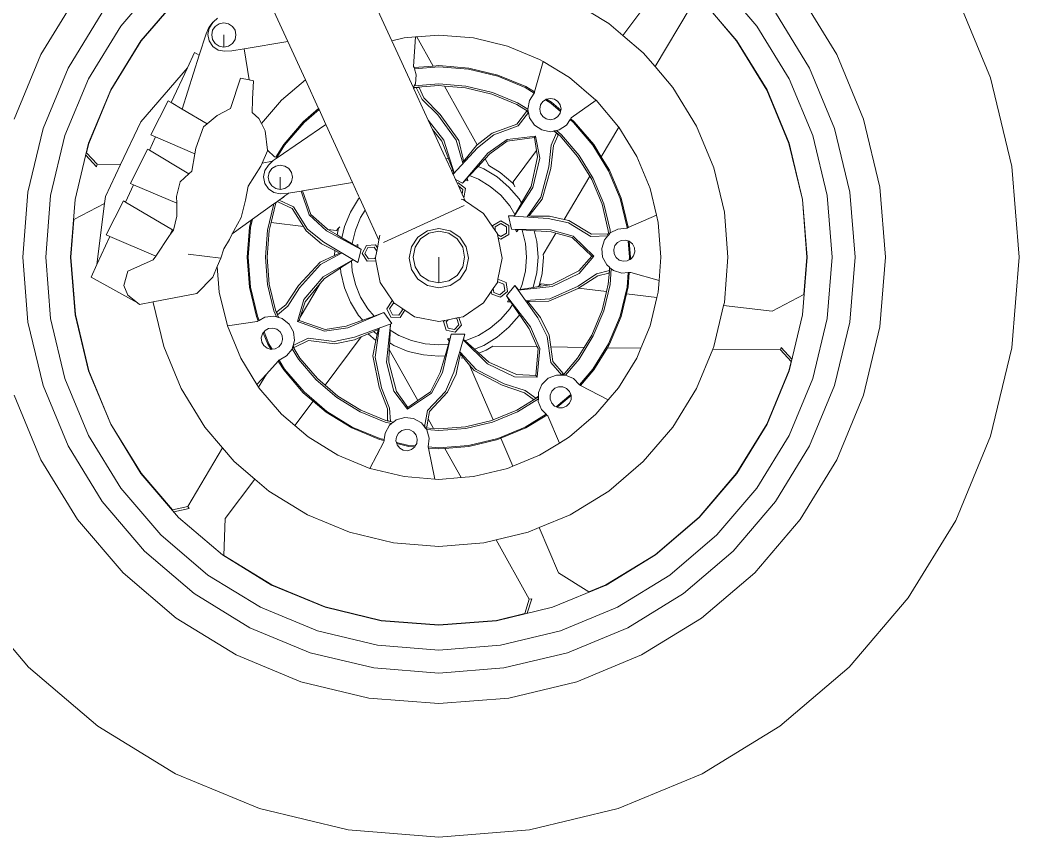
# Model space of a CAD drawing. Header units: inches. Extents: x 1987 to 3775, y 142 to 1299.
# Drawn here: x 2567.93 to 2587.71, y 351.81 to 368 of the extents above; entities that cross this region are included whole.
import ezdxf

# ---------------------------------------------------------------- set-up
doc = ezdxf.new("R2010")
doc.units = ezdxf.units.IN
doc.header["$MEASUREMENT"] = 0
doc.layers.add('CAR', color=173, linetype='Continuous', lineweight=13)

# ---------------------------------------------------------------- blocks, each defined once
blk = doc.blocks.new('r')
at = {"layer": 'CAR'}
for p, q in [((50.343, 17.008), (49.55, 16.079)), ((52.346, 16.89), (52.857, 15.775)), ((62.15, 16.079), (61.357, 17.008)), ((47.968, 15.518), (48.693, 16.702)), ((49.949, 15.789), (50.692, 16.66)), ((49.953, 15.786), (50.695, 16.656)), ((60.082, 16.683), (59.492, 15.895)), ((61.008, 16.66), (61.752, 15.789)), ((63.007, 16.702), (63.733, 15.518)), ((66.779, 15.053), (66.089, 16.719)), ((54.564, 16.56), (54.918, 15.787)), ((59.215, 16.132), (58.449, 16.602)), ((60.132, 15.275), (60.825, 16.441)), ((61.129, 16.511), (61.748, 15.786)), ((49.182, 16.347), (48.506, 15.244)), ((51.389, 16.163), (51.466, 16.238)), ((63.194, 15.244), (62.519, 16.347)), ((49.55, 16.079), (48.911, 15.037)), ((51.238, 15.925), (51.296, 16.054)), ((51.275, 15.912), (51.3, 16.039)), ((51.296, 16.054), (51.376, 16.156)), ((51.3, 16.039), (51.372, 16.147)), ((51.368, 15.996), (51.42, 16.074)), ((51.372, 16.147), (51.389, 16.163)), ((51.376, 16.156), (51.389, 16.163)), ((51.42, 16.074), (51.498, 16.126)), ((51.498, 16.126), (51.591, 16.145)), ((51.591, 16.145), (51.683, 16.126)), ((51.683, 16.126), (51.761, 16.074)), ((51.761, 16.074), (51.813, 15.996)), ((59.492, 15.895), (59.215, 16.132)), ((62.789, 15.037), (62.15, 16.079)), ((51.105, 15.504), (51.238, 15.925)), ((51.3, 15.784), (51.275, 15.912)), ((51.35, 15.904), (51.368, 15.996)), ((51.368, 15.812), (51.35, 15.904)), ((51.591, 15.904), (51.591, 15.663)), ((51.813, 15.996), (51.831, 15.904)), ((51.831, 15.904), (51.813, 15.812)), ((54.918, 15.787), (55.16, 15.845)), ((55.16, 15.845), (55.39, 15.863)), ((55.351, 15.279), (55.39, 15.863)), ((55.39, 15.863), (55.412, 15.865)), ((55.412, 15.865), (55.848, 15.899)), ((55.737, 15.286), (55.412, 15.865)), ((55.848, 15.899), (56.537, 15.845)), ((56.537, 15.845), (57.208, 15.684)), ((59.898, 15.548), (59.492, 15.895)), ((49.35, 14.813), (49.949, 15.789)), ((49.355, 14.811), (49.953, 15.786)), ((51.372, 15.676), (51.3, 15.784)), ((51.42, 15.734), (51.368, 15.812)), ((51.48, 15.604), (51.372, 15.676)), ((51.498, 15.681), (51.42, 15.734)), ((51.591, 15.663), (51.498, 15.681)), ((51.683, 15.681), (51.591, 15.663)), ((51.761, 15.734), (51.683, 15.681)), ((51.813, 15.812), (51.761, 15.734)), ((52.857, 15.775), (51.991, 15.627)), ((52.857, 15.775), (53.207, 15.013)), ((54.918, 15.787), (55.345, 14.857)), ((57.208, 15.684), (57.846, 15.42)), ((61.748, 15.786), (62.345, 14.811)), ((61.752, 15.789), (62.35, 14.813)), ((47.436, 14.235), (47.968, 15.518)), ((50.767, 14.435), (51.105, 15.504)), ((51.008, 15.557), (50.868, 15.253)), ((51.008, 15.557), (51.105, 15.504)), ((51.607, 15.579), (51.48, 15.604)), ((51.749, 15.586), (51.607, 15.579)), ((51.991, 15.627), (51.749, 15.586)), ((51.991, 15.627), (52.095, 15.014)), ((60.132, 15.275), (59.898, 15.548)), ((63.733, 15.518), (64.264, 14.235)), ((48.506, 15.244), (48.011, 14.049)), ((49.95, 14.184), (50.868, 15.253)), ((50.868, 15.253), (50.551, 14.564)), ((55.351, 15.279), (55.358, 15.256)), ((55.737, 15.286), (55.358, 15.256)), ((55.358, 15.256), (55.365, 15.235)), ((55.365, 15.235), (55.848, 15.273)), ((55.848, 15.295), (55.737, 15.286)), ((56.442, 15.248), (55.848, 15.295)), ((55.848, 15.273), (56.439, 15.227)), ((57.021, 15.109), (56.442, 15.248)), ((57.747, 14.773), (57.913, 15.379)), ((57.846, 15.42), (57.913, 15.379)), ((57.913, 15.379), (58.435, 15.059)), ((60.482, 14.865), (60.132, 15.275)), ((63.689, 14.049), (63.194, 15.244)), ((51.921, 15.05), (51.72, 14.446)), ((52.095, 15.014), (51.921, 15.05)), ((55.365, 15.235), (55.403, 15.112)), ((55.387, 14.938), (55.403, 15.112)), ((56.439, 15.227), (57.015, 15.089)), ((57.015, 15.089), (57.562, 14.862)), ((57.572, 14.881), (57.021, 15.109)), ((58.435, 15.059), (58.96, 14.61)), ((67.2, 13.299), (66.779, 15.053)), ((48.911, 15.037), (48.444, 13.908)), ((52.095, 15.014), (52.177, 14.997)), ((52.177, 14.997), (52.16, 14.628)), ((52.736, 14.61), (53.207, 15.013)), ((53.207, 15.013), (53.468, 14.443)), ((55.345, 14.857), (55.346, 14.859)), ((55.345, 14.857), (55.349, 14.847)), ((55.346, 14.859), (55.848, 14.899)), ((55.346, 14.859), (55.364, 14.895)), ((55.399, 14.86), (55.349, 14.847)), ((55.349, 14.847), (55.64, 14.213)), ((55.364, 14.895), (55.387, 14.938)), ((55.848, 14.933), (55.364, 14.895)), ((55.457, 14.862), (55.399, 14.86)), ((55.521, 14.625), (55.399, 14.86)), ((55.555, 14.657), (55.457, 14.862)), ((56.385, 14.891), (55.848, 14.933)), ((55.848, 14.899), (55.959, 14.89)), ((56.61, 13.727), (55.959, 14.89)), ((55.959, 14.89), (56.38, 14.857)), ((56.38, 14.857), (56.899, 14.733)), ((56.91, 14.765), (56.385, 14.891)), ((57.562, 14.862), (57.741, 14.752)), ((57.747, 14.773), (57.572, 14.881)), ((60.952, 14.098), (60.482, 14.865)), ((63.256, 13.908), (62.789, 15.037)), ((48.912, 13.756), (49.35, 14.813)), ((48.917, 13.754), (49.355, 14.811)), ((55.877, 14.33), (55.555, 14.657)), ((56.899, 14.733), (57.392, 14.528)), ((57.408, 14.559), (56.91, 14.765)), ((57.741, 14.752), (57.644, 14.607)), ((57.742, 14.753), (57.741, 14.752)), ((57.742, 14.753), (57.747, 14.773)), ((57.98, 14.631), (58.059, 14.647)), ((58.14, 14.63), (58.059, 14.647)), ((62.345, 14.811), (62.783, 13.754)), ((62.35, 14.813), (62.788, 13.756)), ((50.145, 13.926), (50.489, 14.601)), ((50.489, 14.601), (50.551, 14.564)), ((50.551, 14.564), (50.767, 14.435)), ((51.72, 14.446), (51.457, 14.309)), ((52.16, 14.619), (52.149, 14.366)), ((52.16, 14.628), (52.162, 14.618)), ((52.16, 14.619), (52.162, 14.618)), ((52.339, 14.146), (52.736, 14.61)), ((55.83, 14.32), (55.521, 14.625)), ((57.392, 14.528), (57.619, 14.389)), ((57.61, 14.434), (57.408, 14.559)), ((57.644, 14.607), (57.61, 14.435)), ((57.864, 14.516), (57.848, 14.435)), ((57.91, 14.585), (57.864, 14.516)), ((57.96, 14.618), (57.91, 14.585)), ((57.978, 14.63), (57.96, 14.618)), ((57.96, 14.618), (58.067, 14.552)), ((57.98, 14.631), (57.978, 14.63)), ((58.08, 14.57), (57.98, 14.631)), ((58.067, 14.552), (58.261, 14.387)), ((58.265, 14.411), (58.08, 14.57)), ((58.208, 14.585), (58.14, 14.63)), ((58.254, 14.516), (58.208, 14.585)), ((58.27, 14.435), (58.254, 14.516)), ((58.474, 14.264), (58.963, 14.608)), ((58.96, 14.61), (58.963, 14.608)), ((58.963, 14.608), (59.409, 14.085)), ((50.767, 14.435), (51.258, 14.144)), ((51.457, 14.309), (51.258, 14.144)), ((52.287, 14.251), (52.149, 14.366)), ((52.339, 14.146), (52.287, 14.251)), ((53.468, 14.443), (53.164, 14.183)), ((53.179, 14.168), (53.478, 14.423)), ((53.468, 14.443), (53.478, 14.423)), ((53.478, 14.423), (53.611, 14.131)), ((56.195, 13.819), (55.83, 14.32)), ((56.243, 13.813), (55.877, 14.33)), ((57.589, 14.388), (57.397, 14.136)), ((57.624, 14.366), (57.424, 14.102)), ((57.624, 14.366), (57.589, 14.388)), ((57.61, 14.435), (57.61, 14.434)), ((57.61, 14.434), (57.619, 14.389)), ((57.619, 14.389), (57.624, 14.366)), ((57.624, 14.366), (57.644, 14.264)), ((57.644, 14.264), (57.742, 14.118)), ((57.848, 14.435), (57.864, 14.355)), ((57.864, 14.355), (57.91, 14.286)), ((57.91, 14.286), (57.978, 14.24)), ((58.14, 14.24), (58.208, 14.286)), ((58.208, 14.286), (58.254, 14.355)), ((58.254, 14.355), (58.261, 14.387)), ((58.261, 14.387), (58.265, 14.411)), ((58.27, 14.435), (58.265, 14.411)), ((58.474, 14.264), (58.461, 14.244)), ((49.95, 14.184), (49.546, 13.334)), ((51.189, 14.086), (51.038, 13.658)), ((51.258, 14.144), (51.189, 14.086)), ((52.408, 14.005), (52.339, 14.146)), ((52.649, 13.47), (53.611, 14.131)), ((53.164, 14.183), (52.777, 13.73)), ((52.794, 13.717), (53.179, 14.168)), ((53.611, 14.131), (54.139, 12.981)), ((55.64, 14.213), (55.946, 13.816)), ((55.64, 14.213), (55.724, 14.03)), ((57.397, 14.136), (56.904, 13.958)), ((57.424, 14.102), (56.937, 13.926)), ((57.742, 14.118), (57.887, 14.021)), ((57.978, 14.24), (58.059, 14.224)), ((58.059, 14.224), (58.14, 14.24)), ((58.231, 14.021), (58.377, 14.118)), ((58.449, 14.226), (58.377, 14.118)), ((58.461, 14.244), (58.449, 14.226)), ((58.449, 14.226), (58.518, 14.168)), ((58.533, 14.183), (58.461, 14.244)), ((58.518, 14.168), (58.902, 13.717)), ((58.92, 13.73), (58.533, 14.183)), ((59.068, 13.487), (59.417, 14.073)), ((59.409, 14.085), (59.417, 14.073)), ((59.417, 14.073), (59.77, 13.496)), ((61.296, 13.268), (60.952, 14.098)), ((64.264, 14.235), (64.588, 12.886)), ((48.011, 14.049), (47.709, 12.791)), ((48.444, 13.908), (48.158, 12.72)), ((50.239, 13.885), (50.116, 13.618)), ((50.145, 13.926), (50.239, 13.885)), ((50.239, 13.885), (51.018, 13.551)), ((52.455, 13.623), (52.408, 14.005)), ((55.724, 14.03), (55.908, 13.801)), ((55.724, 14.03), (55.97, 13.495)), ((56.904, 13.958), (56.61, 13.727)), ((56.937, 13.926), (56.615, 13.665)), ((57.201, 13.831), (57.763, 13.9)), ((57.205, 13.796), (57.742, 13.87)), ((57.742, 13.87), (57.763, 13.9)), ((57.742, 13.87), (57.783, 13.611)), ((57.763, 13.9), (57.849, 13.459)), ((57.887, 14.021), (58.059, 13.986)), ((58.059, 13.986), (58.127, 14)), ((58.073, 13.72), (58.179, 13.962)), ((58.119, 13.714), (58.216, 13.918)), ((58.127, 14), (58.137, 14.002)), ((58.179, 13.962), (58.127, 14)), ((58.137, 14.002), (58.179, 14.01)), ((58.137, 14.002), (58.253, 13.903)), ((58.179, 14.01), (58.231, 14.021)), ((58.277, 13.927), (58.179, 14.01)), ((58.216, 13.918), (58.179, 13.962)), ((58.253, 13.903), (58.599, 13.497)), ((58.627, 13.517), (58.277, 13.927)), ((63.542, 12.72), (63.256, 13.908)), ((63.991, 12.791), (63.689, 14.049)), ((48.645, 12.643), (48.912, 13.756)), ((48.872, 13.566), (48.917, 13.754)), ((51.038, 13.658), (51.018, 13.551)), ((52.777, 13.73), (52.624, 13.48)), ((52.644, 13.472), (52.794, 13.717)), ((55.908, 13.801), (56.028, 13.49)), ((55.946, 13.816), (56.156, 13.173)), ((56.615, 13.665), (56.131, 13.143)), ((56.326, 13.365), (56.195, 13.819)), ((56.329, 13.44), (56.243, 13.813)), ((56.593, 13.714), (56.362, 13.432)), ((56.61, 13.727), (56.593, 13.714)), ((56.82, 13.562), (57.201, 13.831)), ((56.859, 13.545), (57.205, 13.796)), ((58.03, 13.287), (58.073, 13.72)), ((58.067, 13.257), (58.119, 13.714)), ((58.902, 13.717), (59.212, 13.212)), ((59.068, 13.487), (58.92, 13.73)), ((62.783, 13.754), (63.05, 12.642)), ((62.788, 13.756), (63.055, 12.643)), ((49.066, 13.292), (48.857, 13.519)), ((49.084, 13.34), (48.872, 13.566)), ((49.739, 12.963), (50.082, 13.638)), ((50.082, 13.638), (50.116, 13.618)), ((50.116, 13.618), (50.9, 13.152)), ((51.018, 13.551), (50.956, 13.203)), ((52.351, 13.361), (52.457, 13.606)), ((52.596, 13.491), (52.455, 13.623)), ((52.457, 13.606), (52.455, 13.623)), ((52.568, 13.415), (52.649, 13.47)), ((52.596, 13.491), (52.624, 13.48)), ((52.624, 13.48), (52.644, 13.472)), ((52.644, 13.472), (52.649, 13.47)), ((55.97, 13.495), (55.988, 13.455)), ((56.028, 13.49), (56.043, 13.451)), ((56.319, 12.968), (56.82, 13.562)), ((56.767, 13.447), (56.859, 13.545)), ((57.783, 13.611), (57.319, 12.991)), ((57.803, 13.486), (57.676, 12.9)), ((57.849, 13.459), (57.711, 12.88)), ((57.783, 13.611), (57.803, 13.486)), ((58.599, 13.497), (58.841, 13.104)), ((58.909, 13.057), (58.627, 13.517)), ((59.231, 13.222), (59.068, 13.487)), ((59.77, 13.496), (60.034, 12.858)), ((49.084, 13.34), (49.066, 13.292)), ((49.546, 13.334), (49.084, 13.34)), ((49.546, 13.334), (49.245, 12.702)), ((52.076, 12.91), (52.325, 13.302)), ((52.325, 13.302), (52.351, 13.361)), ((52.351, 13.361), (52.552, 13.4)), ((52.402, 13.216), (52.474, 13.324)), ((52.474, 13.324), (52.552, 13.4)), ((52.54, 13.254), (52.618, 13.306)), ((52.552, 13.4), (52.568, 13.415)), ((52.618, 13.306), (52.71, 13.324)), ((52.71, 13.324), (52.802, 13.306)), ((52.802, 13.306), (52.88, 13.254)), ((56.043, 13.451), (55.988, 13.455)), ((55.988, 13.455), (56.098, 13.215)), ((56.043, 13.451), (56.136, 13.21)), ((56.338, 13.403), (56.329, 13.44)), ((56.338, 13.403), (56.331, 13.394)), ((56.362, 13.432), (56.338, 13.403)), ((56.46, 13.119), (56.629, 13.299)), ((56.629, 13.299), (56.68, 13.353)), ((56.742, 13.252), (56.629, 13.299)), ((56.68, 13.353), (56.767, 13.447)), ((56.842, 13.314), (56.767, 13.447)), ((56.842, 13.314), (56.84, 13.315)), ((57.067, 13.176), (56.842, 13.314)), ((57.87, 12.688), (58.03, 13.287)), ((61.506, 12.394), (61.296, 13.268)), ((67.342, 11.502), (67.2, 13.299)), ((50.9, 13.152), (50.729, 12.996)), ((50.956, 13.203), (50.9, 13.152)), ((52.376, 13.089), (52.402, 13.216)), ((52.402, 12.962), (52.376, 13.089)), ((52.469, 13.084), (52.488, 13.176)), ((52.488, 12.991), (52.469, 13.084)), ((52.488, 13.176), (52.54, 13.254)), ((52.71, 13.084), (52.71, 12.843)), ((52.88, 13.254), (52.933, 13.176)), ((52.933, 13.176), (52.951, 13.084)), ((52.951, 13.084), (52.933, 12.991)), ((56.12, 13.213), (56.098, 13.215)), ((56.098, 13.215), (56.129, 13.148)), ((56.136, 13.21), (56.12, 13.213)), ((56.15, 13.174), (56.129, 13.148)), ((56.129, 13.148), (56.131, 13.143)), ((56.131, 13.143), (56.179, 13.039)), ((56.136, 13.21), (56.15, 13.174)), ((56.375, 13.028), (56.412, 13.067)), ((56.412, 13.067), (56.414, 13.07)), ((56.427, 13.015), (56.412, 13.067)), ((56.414, 13.07), (56.46, 13.119)), ((56.427, 13.015), (56.414, 13.07)), ((56.637, 13.046), (56.46, 13.119)), ((57.005, 13.091), (56.742, 13.252)), ((57.239, 12.89), (57.005, 13.091)), ((57.314, 12.965), (57.067, 13.176)), ((57.896, 12.647), (58.067, 13.257)), ((58.331, 12.247), (58.841, 13.104)), ((58.841, 13.104), (58.878, 13.042)), ((59.212, 13.212), (59.439, 12.665)), ((59.459, 12.671), (59.231, 13.222)), ((49.802, 12.935), (49.645, 12.592)), ((49.739, 12.963), (49.802, 12.935)), ((49.802, 12.935), (50.657, 12.568)), ((50.729, 12.996), (50.654, 12.702)), ((52.023, 12.627), (52.076, 12.91)), ((52.474, 12.854), (52.402, 12.962)), ((52.54, 12.913), (52.488, 12.991)), ((52.618, 12.861), (52.54, 12.913)), ((52.88, 12.913), (52.802, 12.861)), ((52.933, 12.991), (52.88, 12.913)), ((54.138, 12.98), (53.149, 12.814)), ((54.139, 12.981), (54.138, 12.98)), ((54.138, 12.98), (54.139, 12.98)), ((54.139, 12.981), (54.139, 12.98)), ((54.139, 12.98), (54.261, 12.715)), ((56.179, 13.039), (56.319, 12.968)), ((56.179, 13.039), (56.213, 12.964)), ((56.213, 12.964), (56.234, 12.972)), ((56.213, 12.964), (56.238, 12.911)), ((56.376, 12.858), (56.234, 12.972)), ((56.238, 12.911), (56.326, 12.839)), ((56.238, 12.911), (56.312, 12.748)), ((56.319, 12.968), (56.375, 13.028)), ((56.375, 13.028), (56.427, 13.015)), ((56.869, 12.903), (56.637, 13.046)), ((57.076, 12.726), (56.869, 12.903)), ((57.439, 12.656), (57.239, 12.89)), ((57.336, 12.939), (57.314, 12.965)), ((57.319, 12.991), (57.336, 12.939)), ((57.336, 12.939), (57.353, 12.891)), ((57.711, 12.88), (57.344, 12.313)), ((57.676, 12.9), (57.51, 12.613)), ((58.878, 13.042), (59.083, 12.549)), ((59.115, 12.559), (58.909, 13.057)), ((64.588, 12.886), (64.697, 11.502)), ((47.709, 12.791), (47.607, 11.502)), ((48.158, 12.72), (48.063, 11.502)), ((49.228, 12.566), (49.245, 12.702)), ((50.654, 12.702), (50.657, 12.568)), ((52.582, 12.782), (52.474, 12.854)), ((52.709, 12.756), (52.582, 12.782)), ((52.71, 12.843), (52.618, 12.861)), ((52.734, 12.665), (52.688, 12.631)), ((52.851, 12.763), (52.709, 12.756)), ((52.802, 12.861), (52.71, 12.843)), ((52.801, 12.713), (52.734, 12.665)), ((52.734, 12.665), (52.769, 12.68)), ((52.769, 12.68), (52.801, 12.713)), ((52.861, 12.756), (52.801, 12.713)), ((52.872, 12.767), (52.851, 12.763)), ((52.872, 12.767), (52.861, 12.756)), ((53.121, 12.809), (52.872, 12.767)), ((53.149, 12.814), (53.121, 12.809)), ((53.284, 12.336), (53.121, 12.809)), ((53.317, 12.347), (53.149, 12.814)), ((54.261, 12.715), (54.278, 12.677)), ((54.278, 12.677), (54.261, 12.656)), ((54.278, 12.677), (54.39, 12.433)), ((56.326, 12.839), (56.312, 12.748)), ((56.312, 12.748), (56.345, 12.676)), ((56.345, 12.676), (56.347, 12.677)), ((56.345, 12.676), (56.376, 12.609)), ((56.376, 12.858), (56.347, 12.677)), ((57.253, 12.519), (57.076, 12.726)), ((57.6, 12.301), (57.87, 12.688)), ((59.598, 12.092), (59.459, 12.671)), ((60.034, 12.858), (60.16, 12.334)), ((63.638, 11.502), (63.542, 12.72)), ((64.093, 11.502), (63.991, 12.791)), ((48.555, 11.502), (48.645, 12.643)), ((48.619, 12.244), (49.228, 12.566)), ((49.076, 11.355), (49.228, 12.566)), ((49.261, 11.941), (49.604, 12.616)), ((49.604, 12.616), (49.645, 12.592)), ((49.645, 12.592), (50.575, 12.04)), ((50.657, 12.568), (50.662, 12.313)), ((51.931, 12.287), (52.023, 12.627)), ((52.58, 12.554), (52.158, 12.251)), ((52.58, 12.554), (52.455, 12.035)), ((52.526, 12.184), (52.614, 12.549)), ((52.631, 12.591), (52.58, 12.554)), ((52.614, 12.549), (52.631, 12.591)), ((52.664, 12.614), (52.631, 12.591)), ((52.664, 12.614), (52.658, 12.599)), ((52.658, 12.599), (52.945, 12.464)), ((52.688, 12.631), (52.664, 12.614)), ((52.688, 12.631), (52.973, 12.497)), ((52.973, 12.497), (53.246, 12.058)), ((54.261, 12.656), (54.1, 12.393)), ((54.752, 11.789), (56.349, 12.522)), ((56.291, 12.648), (56.329, 12.64)), ((56.329, 12.64), (56.376, 12.609)), ((56.376, 12.609), (56.736, 12.368)), ((57.358, 12.348), (57.253, 12.519)), ((57.489, 12.575), (57.358, 12.348)), ((57.489, 12.575), (57.439, 12.656)), ((57.51, 12.613), (57.489, 12.575)), ((57.661, 12.347), (57.896, 12.647)), ((59.083, 12.549), (59.207, 12.03)), ((59.241, 12.035), (59.115, 12.559)), ((59.439, 12.665), (59.577, 12.089)), ((63.05, 12.642), (63.14, 11.502)), ((63.055, 12.643), (63.145, 11.502)), ((50.662, 12.313), (50.591, 12.035)), ((51.786, 12.021), (51.931, 12.287)), ((52.945, 12.464), (53.166, 12.108)), ((53.626, 12.019), (53.284, 12.336)), ((53.635, 12.061), (53.317, 12.347)), ((54.1, 12.393), (53.982, 12.109)), ((54.3, 12.286), (54.196, 12.035)), ((54.39, 12.433), (54.3, 12.286)), ((54.39, 12.433), (54.664, 11.837)), ((56.736, 12.368), (56.919, 12.094)), ((58.015, 12.266), (57.231, 12.318)), ((57.231, 12.318), (57.287, 12.057)), ((57.341, 12.318), (57.231, 12.318)), ((57.358, 12.348), (57.341, 12.318)), ((57.637, 12.316), (57.626, 12.316)), ((57.637, 12.316), (57.661, 12.347)), ((57.674, 12.315), (57.637, 12.316)), ((58.039, 12.313), (57.674, 12.315)), ((58.331, 12.247), (58.039, 12.313)), ((59.598, 12.087), (60.16, 12.334)), ((60.16, 12.334), (60.195, 12.187)), ((61.576, 11.498), (61.506, 12.394)), ((48.56, 11.502), (48.619, 12.244)), ((52.13, 12.231), (51.757, 11.963)), ((52.098, 12.092), (52.052, 11.498)), ((52.073, 11.498), (52.119, 12.089)), ((52.132, 12.231), (52.098, 12.092)), ((52.119, 12.089), (52.158, 12.251)), ((52.132, 12.232), (52.13, 12.231)), ((52.13, 12.231), (52.132, 12.231)), ((52.158, 12.251), (52.132, 12.232)), ((52.132, 12.232), (52.132, 12.231)), ((52.489, 12.03), (52.526, 12.184)), ((52.526, 12.184), (53.166, 12.108)), ((53.166, 12.108), (53.221, 12.019)), ((53.825, 12.029), (53.865, 12.074)), ((53.865, 12.074), (53.833, 11.941)), ((53.865, 12.074), (53.89, 12.102)), ((53.982, 12.109), (53.928, 11.884)), ((57.077, 12.22), (56.919, 12.129)), ((56.919, 12.129), (56.919, 12.094)), ((56.919, 12.094), (56.965, 12.026)), ((56.965, 12.102), (57.077, 12.167)), ((56.965, 12.102), (56.965, 12.026)), ((57.077, 12.22), (57.235, 12.129)), ((57.077, 12.167), (57.189, 12.102)), ((57.189, 11.973), (57.189, 12.102)), ((57.235, 11.946), (57.235, 12.129)), ((58.421, 12.179), (58.015, 12.266)), ((58.425, 12.226), (58.331, 12.247)), ((58.863, 11.912), (58.421, 12.179)), ((58.873, 11.954), (58.425, 12.226)), ((59.57, 12.074), (59.395, 12.058)), ((59.57, 12.074), (59.578, 12.078)), ((59.577, 12.089), (59.578, 12.078)), ((59.578, 12.078), (59.598, 12.087)), ((59.598, 12.087), (59.598, 12.092)), ((60.195, 12.187), (60.25, 11.498)), ((49.332, 11.911), (49.076, 11.355)), ((49.261, 11.941), (49.332, 11.911)), ((49.332, 11.911), (50.241, 11.521)), ((50.518, 11.928), (50.241, 11.521)), ((50.518, 11.928), (50.575, 12.04)), ((50.591, 12.035), (50.518, 11.928)), ((51.757, 11.963), (51.7, 11.849)), ((51.757, 11.963), (51.786, 12.021)), ((52.455, 12.035), (52.413, 11.498)), ((52.447, 11.498), (52.489, 12.03)), ((53.221, 12.019), (53.525, 11.766)), ((53.246, 12.058), (53.569, 11.797)), ((54.312, 11.653), (53.626, 12.019)), ((53.654, 12.049), (53.635, 12.061)), ((53.654, 12.049), (53.825, 12.029)), ((53.833, 11.941), (53.654, 12.049)), ((53.928, 11.884), (53.833, 11.941)), ((54.132, 11.761), (53.928, 11.884)), ((54.196, 12.035), (54.133, 11.77)), ((54.664, 11.837), (54.684, 11.938)), ((55.307, 11.704), (55.434, 11.894)), ((55.434, 11.894), (55.624, 12.021)), ((55.489, 11.863), (55.654, 11.974)), ((55.624, 12.021), (55.848, 12.066)), ((55.654, 11.974), (55.85, 12.013)), ((55.848, 12.066), (56.073, 12.021)), ((55.85, 12.013), (56.046, 11.974)), ((56.046, 11.974), (56.211, 11.863)), ((56.073, 12.021), (56.263, 11.894)), ((56.263, 11.894), (56.39, 11.704)), ((56.965, 12.026), (57.009, 11.961)), ((57.009, 11.961), (57.012, 11.946)), ((57.077, 11.908), (57.012, 11.946)), ((57.012, 11.946), (57.023, 11.886)), ((57.023, 11.886), (57.077, 11.855)), ((57.023, 11.886), (57.104, 11.48)), ((57.189, 11.973), (57.077, 11.908)), ((57.235, 11.946), (57.077, 11.855)), ((57.287, 12.057), (58.064, 12.041)), ((57.287, 12.057), (57.368, 12.051)), ((57.368, 12.051), (57.391, 12.002)), ((57.368, 12.051), (57.423, 12.047)), ((57.391, 12.002), (57.423, 12.047)), ((57.391, 12.002), (57.426, 12.047)), ((57.423, 12.047), (57.426, 12.047)), ((57.426, 12.047), (57.497, 12.042)), ((57.5, 12.035), (57.497, 12.042)), ((57.497, 12.042), (57.738, 12.024)), ((57.564, 11.77), (57.5, 12.035)), ((57.79, 11.809), (57.738, 12.024)), ((57.738, 12.024), (57.778, 12.021)), ((57.778, 12.021), (58.075, 12)), ((57.917, 11.55), (58.17, 11.975)), ((58.064, 12.041), (58.513, 11.915)), ((58.075, 12), (58.17, 11.975)), ((58.17, 11.975), (58.488, 11.889)), ((58.488, 11.889), (58.883, 11.519)), ((58.513, 11.915), (58.92, 11.521)), ((59.195, 11.922), (58.863, 11.912)), ((59.19, 11.964), (58.873, 11.954)), ((59.195, 11.922), (59.128, 11.842)), ((59.195, 11.922), (59.19, 11.964)), ((59.214, 11.945), (59.195, 11.922)), ((59.207, 12.03), (59.214, 11.945)), ((59.24, 11.977), (59.214, 11.945)), ((59.245, 11.979), (59.24, 11.977)), ((59.245, 11.979), (59.241, 12.035)), ((59.395, 12.058), (59.245, 11.979)), ((51.591, 11.664), (51.7, 11.849)), ((53.525, 11.766), (53.79, 11.629)), ((53.569, 11.797), (54.243, 11.394)), ((54.133, 11.77), (54.132, 11.761)), ((54.192, 11.725), (54.132, 11.761)), ((54.243, 11.749), (54.192, 11.725)), ((54.195, 11.723), (54.192, 11.725)), ((54.243, 11.749), (54.195, 11.723)), ((54.242, 11.695), (54.195, 11.723)), ((54.242, 11.695), (54.243, 11.749)), ((54.312, 11.653), (54.242, 11.695)), ((54.414, 11.733), (54.331, 11.571)), ((54.384, 11.573), (54.443, 11.689)), ((54.414, 11.733), (54.596, 11.743)), ((54.443, 11.689), (54.572, 11.695)), ((54.572, 11.695), (54.621, 11.621)), ((54.633, 11.685), (54.596, 11.743)), ((54.621, 11.621), (54.633, 11.685)), ((54.633, 11.685), (54.664, 11.837)), ((55.263, 11.48), (55.307, 11.704)), ((55.339, 11.502), (55.378, 11.697)), ((55.378, 11.697), (55.489, 11.863)), ((56.211, 11.863), (56.322, 11.697)), ((56.322, 11.697), (56.361, 11.502)), ((56.39, 11.704), (56.434, 11.48)), ((57.585, 11.498), (57.564, 11.77)), ((57.814, 11.502), (57.79, 11.809)), ((59.128, 11.842), (59.076, 11.675)), ((59.337, 11.729), (59.313, 11.65)), ((59.39, 11.792), (59.337, 11.729)), ((59.463, 11.83), (59.39, 11.792)), ((59.545, 11.838), (59.463, 11.83)), ((59.598, 11.821), (59.545, 11.838)), ((59.598, 11.821), (59.623, 11.498)), ((59.62, 11.814), (59.598, 11.821)), ((59.645, 11.498), (59.62, 11.814)), ((59.62, 11.814), (59.623, 11.813)), ((59.687, 11.761), (59.623, 11.813)), ((59.725, 11.688), (59.687, 11.761)), ((59.733, 11.606), (59.725, 11.688)), ((47.607, 11.502), (47.709, 10.212)), ((48.063, 11.502), (48.158, 10.283)), ((48.645, 10.36), (48.555, 11.502)), ((48.65, 10.361), (48.56, 11.502)), ((50.241, 11.521), (50.19, 11.446)), ((51.534, 11.482), (50.886, 11.557)), ((51.461, 11.312), (51.534, 11.482)), ((51.534, 11.482), (51.591, 11.664)), ((52.052, 11.498), (52.098, 10.904)), ((52.119, 10.907), (52.073, 11.498)), ((52.413, 11.498), (52.455, 10.961)), ((52.489, 10.966), (52.447, 11.498)), ((53.782, 11.534), (53.501, 11.403)), ((53.922, 11.577), (53.505, 11.355)), ((53.79, 11.629), (53.782, 11.534)), ((53.883, 11.581), (53.782, 11.534)), ((53.79, 11.629), (53.883, 11.581)), ((53.883, 11.581), (53.892, 11.576)), ((54.243, 11.394), (54.312, 11.653)), ((54.43, 11.418), (54.331, 11.571)), ((54.455, 11.465), (54.384, 11.573)), ((54.595, 11.495), (54.584, 11.472)), ((54.593, 11.48), (54.595, 11.495)), ((54.603, 11.427), (54.593, 11.48)), ((54.595, 11.495), (54.621, 11.621)), ((55.307, 11.256), (55.263, 11.48)), ((55.378, 11.306), (55.339, 11.502)), ((55.85, 11.502), (55.85, 10.991)), ((56.361, 11.502), (56.322, 11.306)), ((56.434, 11.48), (56.39, 11.256)), ((57.104, 11.48), (57.021, 11.061)), ((57.564, 11.226), (57.585, 11.498)), ((57.79, 11.194), (57.814, 11.502)), ((57.895, 11.178), (57.92, 11.502)), ((57.92, 11.502), (57.917, 11.55)), ((58.883, 11.519), (58.624, 11.23)), ((58.92, 11.521), (58.631, 11.176)), ((58.883, 11.519), (58.92, 11.521)), ((59.076, 11.675), (59.092, 11.5)), ((59.092, 11.5), (59.174, 11.345)), ((59.313, 11.65), (59.32, 11.568)), ((59.32, 11.568), (59.359, 11.495)), ((59.359, 11.495), (59.422, 11.442)), ((59.623, 11.498), (59.619, 11.445)), ((59.641, 11.456), (59.645, 11.498)), ((59.656, 11.464), (59.708, 11.527)), ((59.708, 11.527), (59.733, 11.606)), ((60.25, 11.498), (60.213, 11.037)), ((61.506, 10.602), (61.576, 11.498)), ((63.145, 11.502), (63.055, 10.36)), ((63.14, 11.502), (63.081, 10.758)), ((63.542, 10.283), (63.638, 11.502)), ((63.991, 10.212), (64.093, 11.502)), ((64.697, 11.502), (64.588, 10.118)), ((67.2, 9.704), (67.342, 11.502)), ((49.076, 11.355), (48.962, 11.106)), ((50.19, 11.446), (49.692, 11.225)), ((51.371, 11.101), (51.461, 11.312)), ((51.501, 10.809), (51.461, 11.312)), ((53.501, 11.403), (53.072, 10.937)), ((53.505, 11.355), (53.091, 10.894)), ((53.56, 11.112), (54.145, 11.45)), ((53.846, 11.249), (53.903, 11.286)), ((53.903, 11.286), (54.117, 11.426)), ((53.903, 11.286), (53.91, 11.194)), ((54.117, 11.426), (54.145, 11.445)), ((54.117, 11.426), (54.133, 11.226)), ((54.145, 11.445), (54.243, 11.394)), ((54.43, 11.418), (54.603, 11.427)), ((54.584, 11.472), (54.455, 11.465)), ((54.688, 11), (54.603, 11.427)), ((55.489, 11.14), (55.378, 11.306)), ((56.322, 11.306), (56.211, 11.14)), ((59.174, 11.345), (59.227, 11.301)), ((59.23, 11.251), (59.227, 11.301)), ((59.227, 11.301), (59.233, 11.296)), ((59.233, 11.296), (59.23, 11.251)), ((59.233, 11.296), (59.265, 11.269)), ((59.422, 11.442), (59.501, 11.418)), ((59.501, 11.418), (59.583, 11.425)), ((59.583, 11.425), (59.619, 11.445)), ((59.619, 11.445), (59.641, 11.456)), ((59.656, 11.464), (59.641, 11.456)), ((49.882, 10.598), (48.962, 11.106)), ((49.692, 11.225), (49.607, 10.937)), ((51.053, 10.782), (51.371, 11.101)), ((53.174, 10.659), (53.56, 11.112)), ((53.582, 11.077), (53.846, 11.249)), ((53.91, 11.194), (53.982, 10.895)), ((54.133, 11.226), (54.196, 10.961)), ((55.434, 11.066), (55.307, 11.256)), ((55.654, 11.029), (55.489, 11.14)), ((56.211, 11.14), (56.046, 11.029)), ((56.39, 11.256), (56.263, 11.066)), ((57.5, 10.961), (57.564, 11.226)), ((57.72, 10.901), (57.79, 11.194)), ((57.835, 10.929), (57.895, 11.178)), ((58.624, 11.23), (58.088, 10.96)), ((58.631, 11.176), (58.095, 10.92)), ((58.612, 10.928), (58.975, 11.167)), ((58.619, 10.884), (59, 11.127)), ((58.975, 11.167), (59.23, 11.237)), ((59, 11.127), (59.22, 11.18)), ((59.227, 11.221), (59.207, 10.966)), ((59.22, 11.18), (59.227, 11.221)), ((59.227, 11.221), (59.23, 11.237)), ((59.23, 11.237), (59.23, 11.251)), ((59.241, 10.961), (59.265, 11.269)), ((59.265, 11.269), (59.308, 11.233)), ((59.308, 11.233), (59.476, 11.181)), ((59.599, 11.193), (59.476, 11.181)), ((59.599, 11.193), (59.577, 10.907)), ((59.598, 10.904), (59.621, 11.195)), ((59.621, 11.195), (59.599, 11.193)), ((59.65, 11.197), (59.621, 11.195)), ((59.65, 11.197), (60.213, 11.037)), ((49.607, 10.937), (49.692, 10.75)), ((52.098, 10.904), (52.237, 10.325)), ((52.258, 10.331), (52.119, 10.907)), ((52.455, 10.961), (52.581, 10.437)), ((52.614, 10.447), (52.489, 10.966)), ((53.072, 10.937), (52.818, 10.554)), ((53.091, 10.894), (52.856, 10.528)), ((53.5, 10.977), (53.106, 10.314)), ((53.203, 10.613), (53.5, 10.977)), ((53.5, 10.977), (53.582, 11.077)), ((53.982, 10.895), (54.1, 10.61)), ((54.196, 10.961), (54.3, 10.709)), ((54.937, 10.627), (54.688, 11)), ((55.624, 10.939), (55.434, 11.066)), ((55.848, 10.894), (55.624, 10.939)), ((55.85, 10.991), (55.654, 11.029)), ((56.073, 10.939), (55.848, 10.894)), ((56.046, 11.029), (55.85, 10.991)), ((56.263, 11.066), (56.073, 10.939)), ((57.009, 11), (56.927, 10.877)), ((57.01, 11.005), (57.009, 11)), ((57.021, 11.061), (57.01, 11.005)), ((57.01, 11.005), (57.019, 11.013)), ((57.019, 11.013), (57.14, 10.966)), ((57.181, 11), (57.021, 11.061)), ((57.14, 10.966), (57.16, 10.838)), ((57.181, 11), (57.21, 10.819)), ((57.356, 10.939), (57.188, 10.731)), ((57.808, 10.297), (57.356, 10.939)), ((57.425, 10.853), (57.356, 10.939)), ((58.095, 10.92), (57.423, 10.848)), ((57.458, 10.859), (57.5, 10.961)), ((57.72, 10.901), (57.458, 10.859)), ((57.825, 10.918), (57.72, 10.901)), ((58.045, 10.953), (57.825, 10.918)), ((57.835, 10.929), (57.825, 10.918)), ((57.874, 10.973), (57.835, 10.929)), ((58.045, 10.953), (57.874, 10.973)), ((58.088, 10.96), (58.045, 10.953)), ((58.046, 10.675), (58.612, 10.928)), ((58.612, 10.88), (58.619, 10.884)), ((59.172, 10.818), (58.619, 10.884)), ((59.115, 10.437), (59.241, 10.961)), ((59.207, 10.966), (59.172, 10.818)), ((59.577, 10.907), (59.439, 10.331)), ((59.566, 10.771), (59.598, 10.904)), ((60.213, 11.037), (60.195, 10.809)), ((49.692, 10.75), (49.882, 10.598)), ((50.189, 10.617), (51.053, 10.782)), ((51.661, 10.141), (51.501, 10.809)), ((54.3, 10.709), (54.443, 10.477)), ((56.889, 10.821), (56.736, 10.592)), ((56.927, 10.877), (56.889, 10.821)), ((56.889, 10.821), (56.898, 10.77)), ((57.068, 10.705), (56.898, 10.77)), ((56.939, 10.803), (56.927, 10.877)), ((57.06, 10.757), (56.939, 10.803)), ((57.16, 10.838), (57.06, 10.757)), ((57.068, 10.705), (57.21, 10.819)), ((57.188, 10.731), (57.665, 10.117)), ((57.188, 10.731), (57.235, 10.664)), ((57.458, 10.859), (57.425, 10.853)), ((58.03, 10.63), (58.612, 10.88)), ((59.172, 10.818), (59.083, 10.447)), ((59.459, 10.325), (59.566, 10.771)), ((60.169, 10.7), (59.566, 10.771)), ((60.169, 10.7), (60.034, 10.138)), ((60.169, 10.7), (60.195, 10.809)), ((63.081, 10.758), (62.453, 10.427)), ((63.081, 10.758), (63.081, 10.754)), ((49.882, 10.598), (49.923, 10.565)), ((49.923, 10.565), (50.189, 10.617)), ((50.189, 10.617), (50.191, 10.602)), ((50.191, 10.602), (50.4, 9.728)), ((52.818, 10.554), (52.639, 10.416)), ((52.856, 10.528), (52.652, 10.36)), ((53.05, 10.227), (53.174, 10.659)), ((53.106, 10.314), (53.203, 10.613)), ((54.1, 10.61), (54.261, 10.347)), ((54.818, 10.475), (54.917, 10.628)), ((54.871, 10.473), (54.942, 10.581)), ((54.937, 10.627), (54.917, 10.628)), ((54.96, 10.592), (54.937, 10.627)), ((54.942, 10.581), (54.98, 10.579)), ((54.98, 10.579), (54.96, 10.592)), ((55.114, 10.49), (54.98, 10.579)), ((55.114, 10.49), (55.129, 10.459)), ((55.177, 10.448), (55.114, 10.49)), ((56.736, 10.592), (56.329, 10.32)), ((57.235, 10.664), (57.211, 10.615)), ((57.211, 10.615), (57.266, 10.619)), ((57.211, 10.615), (57.268, 10.616)), ((57.235, 10.664), (57.266, 10.619)), ((57.253, 10.477), (57.306, 10.562)), ((57.266, 10.619), (57.268, 10.616)), ((57.268, 10.616), (57.306, 10.562)), ((57.306, 10.562), (57.447, 10.36)), ((57.575, 10.641), (58.046, 10.675)), ((57.609, 10.622), (57.603, 10.631)), ((57.609, 10.622), (57.647, 10.623)), ((57.634, 10.592), (57.609, 10.622)), ((57.861, 10.307), (57.634, 10.592)), ((57.647, 10.623), (58.03, 10.63)), ((61.296, 9.728), (61.491, 10.542)), ((61.491, 10.542), (61.506, 10.602)), ((62.453, 10.427), (61.491, 10.542)), ((48.912, 9.247), (48.645, 10.36)), ((48.917, 9.249), (48.65, 10.361)), ((52.237, 10.325), (52.274, 10.237)), ((52.292, 10.248), (52.258, 10.331)), ((52.292, 10.248), (52.405, 10.311)), ((52.579, 10.332), (52.405, 10.311)), ((52.631, 10.317), (52.579, 10.332)), ((52.581, 10.437), (52.631, 10.317)), ((52.672, 10.305), (52.614, 10.447)), ((52.672, 10.305), (52.631, 10.317)), ((52.639, 10.416), (52.652, 10.36)), ((52.652, 10.36), (52.681, 10.303)), ((52.681, 10.303), (52.672, 10.305)), ((52.747, 10.284), (52.681, 10.303)), ((53.083, 10.244), (53.106, 10.314)), ((54.76, 10.401), (54.044, 10.1)), ((54.261, 10.347), (54.343, 10.25)), ((54.567, 10.331), (54.343, 10.25)), ((54.443, 10.477), (54.567, 10.331)), ((54.76, 10.401), (54.567, 10.331)), ((54.918, 10.185), (54.76, 10.401)), ((54.818, 10.475), (54.901, 10.313)), ((54.93, 10.357), (54.871, 10.473)), ((55.083, 10.303), (54.901, 10.313)), ((55.059, 10.351), (54.93, 10.357)), ((55.129, 10.459), (55.059, 10.351)), ((55.083, 10.303), (55.177, 10.448)), ((55.368, 10.32), (55.177, 10.448)), ((55.848, 10.224), (55.368, 10.32)), ((56.181, 10.291), (56.034, 10.261)), ((56.248, 10.304), (56.181, 10.291)), ((56.181, 10.291), (56.206, 10.285)), ((56.329, 10.32), (56.248, 10.304)), ((56.298, 10.151), (56.248, 10.304)), ((57.076, 10.27), (57.253, 10.477)), ((57.239, 10.113), (57.439, 10.347)), ((57.439, 10.347), (57.447, 10.36)), ((57.447, 10.36), (57.471, 10.325)), ((57.471, 10.325), (57.64, 10.083)), ((57.997, 9.927), (57.808, 10.297)), ((58.035, 9.953), (57.861, 10.307)), ((59.083, 10.447), (58.878, 9.954)), ((58.909, 9.939), (59.115, 10.437)), ((59.439, 10.331), (59.212, 9.784)), ((59.231, 9.774), (59.459, 10.325)), ((63.055, 10.36), (62.788, 9.247)), ((47.709, 10.212), (48.011, 8.954)), ((48.158, 10.283), (48.444, 9.095)), ((52.252, 10.225), (51.661, 10.141)), ((51.662, 10.138), (51.661, 10.141)), ((51.926, 9.5), (51.662, 10.138)), ((52.252, 10.225), (52.274, 10.237)), ((52.274, 10.237), (52.292, 10.248)), ((52.56, 10.094), (52.478, 10.085)), ((52.639, 10.072), (52.56, 10.094)), ((52.885, 10.175), (52.747, 10.284)), ((52.971, 10.023), (52.885, 10.175)), ((53.083, 10.244), (53.05, 10.227)), ((53.583, 10.033), (53.05, 10.227)), ((53.595, 10.066), (53.083, 10.244)), ((54.044, 10.1), (53.583, 10.033)), ((54.017, 10.132), (53.595, 10.066)), ((54.283, 10.229), (54.017, 10.132)), ((54.181, 9.915), (54.918, 10.185)), ((54.343, 10.25), (54.283, 10.229)), ((54.815, 9.42), (54.893, 10.175)), ((54.888, 10.055), (54.895, 10.175)), ((54.893, 10.175), (54.895, 10.175)), ((54.895, 10.175), (54.918, 10.185)), ((55.959, 10.246), (55.848, 10.224)), ((55.959, 10.246), (55.941, 10.227)), ((55.998, 10.053), (55.941, 10.227)), ((56.034, 10.261), (55.959, 10.246)), ((55.993, 10.216), (56.034, 10.261)), ((56.033, 10.093), (55.993, 10.216)), ((56.16, 10.066), (56.033, 10.093)), ((56.246, 10.162), (56.16, 10.066)), ((56.298, 10.151), (56.176, 10.016)), ((56.206, 10.285), (56.246, 10.162)), ((56.637, 9.95), (56.869, 10.093)), ((56.869, 10.093), (57.076, 10.27)), ((57.005, 9.912), (57.239, 10.113)), ((57.665, 10.117), (57.849, 9.689)), ((60.034, 10.138), (59.852, 9.698)), ((63.256, 9.095), (63.542, 10.283)), ((63.689, 8.954), (63.991, 10.212)), ((64.588, 10.118), (64.264, 8.768)), ((52.356, 9.98), (52.333, 9.9)), ((52.333, 9.9), (52.343, 9.819)), ((52.356, 9.98), (52.372, 10)), ((52.387, 10.019), (52.372, 10)), ((52.372, 10), (52.465, 9.774)), ((52.407, 10.044), (52.387, 10.019)), ((52.484, 9.784), (52.387, 10.019)), ((52.478, 10.085), (52.407, 10.044)), ((52.704, 10.021), (52.639, 10.072)), ((52.744, 9.949), (52.704, 10.021)), ((52.754, 9.867), (52.744, 9.949)), ((52.991, 9.849), (52.971, 10.023)), ((53.596, 8.963), (54.312, 9.92)), ((53.775, 9.828), (54.181, 9.915)), ((54.177, 9.861), (54.312, 9.92)), ((54.312, 9.92), (54.452, 9.981)), ((54.452, 9.981), (54.56, 10.028)), ((54.452, 9.981), (54.605, 9.851)), ((54.56, 10.028), (54.647, 10.067)), ((54.56, 10.028), (54.628, 9.97)), ((54.665, 10.086), (54.586, 9.519)), ((54.628, 9.97), (54.605, 9.851)), ((54.647, 10.067), (54.628, 9.97)), ((54.647, 10.067), (54.654, 10.07)), ((54.876, 9.802), (54.888, 10.055)), ((54.888, 10.055), (55.059, 9.95)), ((55.059, 9.95), (55.311, 9.846)), ((56.095, 9.974), (55.919, 9.217)), ((55.998, 10.053), (56.176, 10.016)), ((56.073, 9.895), (56.02, 9.883)), ((56.073, 9.895), (56.058, 9.843)), ((56.095, 9.974), (56.073, 9.895)), ((56.363, 9.974), (56.095, 9.974)), ((56.149, 9.218), (56.363, 9.974)), ((56.34, 9.867), (56.363, 9.974)), ((56.385, 9.846), (56.637, 9.95)), ((56.742, 9.751), (57.005, 9.912)), ((57.64, 10.083), (57.8, 9.724)), ((58.068, 9.415), (57.997, 9.927)), ((58.067, 9.721), (58.035, 9.953)), ((58.627, 9.479), (58.909, 9.939)), ((58.878, 9.954), (58.73, 9.712)), ((50.4, 9.728), (50.744, 8.898)), ((52.343, 9.819), (52.383, 9.747)), ((52.383, 9.747), (52.448, 9.696)), ((52.465, 9.774), (52.527, 9.673)), ((52.55, 9.676), (52.484, 9.784)), ((52.609, 9.683), (52.681, 9.723)), ((52.681, 9.723), (52.732, 9.788)), ((52.732, 9.788), (52.754, 9.867)), ((52.944, 9.683), (52.957, 9.727)), ((52.957, 9.727), (52.963, 9.748)), ((53.097, 9.499), (52.957, 9.727)), ((52.963, 9.748), (53.261, 9.893)), ((52.963, 9.748), (52.991, 9.849)), ((52.963, 9.748), (52.984, 9.712)), ((52.984, 9.712), (53.27, 9.85)), ((53.261, 9.893), (53.775, 9.828)), ((53.27, 9.85), (53.79, 9.784)), ((53.79, 9.784), (54.177, 9.861)), ((54.605, 9.851), (54.545, 9.543)), ((54.869, 9.668), (54.876, 9.802)), ((54.876, 9.802), (54.958, 9.751)), ((54.958, 9.751), (55.243, 9.633)), ((55.311, 9.846), (55.576, 9.782)), ((55.576, 9.782), (55.848, 9.761)), ((55.848, 9.761), (56.038, 9.776)), ((56.038, 9.776), (55.972, 9.547)), ((56.02, 9.883), (56.058, 9.843)), ((56.02, 9.883), (56.057, 9.839)), ((56.057, 9.839), (56.038, 9.776)), ((56.058, 9.843), (56.057, 9.839)), ((56.813, 9.388), (56.334, 9.865)), ((56.368, 9.842), (56.34, 9.867)), ((56.368, 9.842), (56.385, 9.846)), ((56.555, 9.674), (56.368, 9.842)), ((56.555, 9.674), (56.742, 9.751)), ((56.79, 9.657), (56.919, 9.736)), ((56.919, 9.736), (57.8, 9.724)), ((57.8, 9.724), (57.814, 9.692)), ((58.067, 9.721), (58.73, 9.712)), ((58.107, 9.434), (58.067, 9.721)), ((58.73, 9.712), (58.599, 9.499)), ((59.212, 9.784), (58.902, 9.279)), ((58.92, 9.266), (59.189, 9.706)), ((59.189, 9.706), (59.231, 9.774)), ((59.189, 9.706), (59.852, 9.698)), ((59.852, 9.698), (59.77, 9.5)), ((61.276, 9.68), (61.296, 9.728)), ((62.616, 9.663), (62.633, 9.71)), ((62.633, 9.71), (62.843, 9.482)), ((66.779, 7.951), (67.2, 9.704)), ((52.246, 8.978), (51.926, 9.5)), ((52.448, 9.696), (52.527, 9.673)), ((52.527, 9.673), (52.55, 9.676)), ((52.55, 9.676), (52.609, 9.683)), ((52.684, 9.458), (52.835, 9.542)), ((52.835, 9.542), (52.944, 9.68)), ((52.944, 9.683), (53.069, 9.479)), ((52.944, 9.68), (52.944, 9.683)), ((53.443, 9.093), (53.097, 9.499)), ((54.545, 9.543), (54.669, 8.922)), ((54.586, 9.519), (54.716, 8.912)), ((54.856, 9.418), (54.869, 9.668)), ((54.869, 9.668), (55.433, 8.661)), ((55.243, 9.633), (55.543, 9.562)), ((55.543, 9.562), (55.85, 9.537)), ((55.85, 9.537), (55.972, 9.547)), ((55.961, 9.508), (55.876, 9.214)), ((55.972, 9.547), (55.961, 9.508)), ((56.19, 9.184), (56.26, 9.506)), ((56.26, 9.506), (56.276, 9.578)), ((56.269, 9.617), (56.592, 9.272)), ((56.276, 9.578), (56.278, 9.588)), ((56.276, 9.578), (56.343, 9.498)), ((56.34, 9.497), (56.292, 9.507)), ((56.642, 9.596), (56.555, 9.674)), ((56.642, 9.596), (56.79, 9.657)), ((56.84, 9.418), (56.642, 9.596)), ((57.814, 9.692), (57.774, 9.152)), ((57.849, 9.689), (57.799, 9.124)), ((58.599, 9.499), (58.313, 9.163)), ((59.77, 9.5), (59.409, 8.911)), ((60.952, 8.898), (61.276, 9.68)), ((61.276, 9.68), (62.616, 9.663)), ((62.616, 9.663), (62.828, 9.435)), ((52.669, 9.442), (52.434, 9.184)), ((52.682, 9.457), (52.669, 9.442)), ((52.669, 9.442), (52.777, 9.266)), ((52.682, 9.457), (52.684, 9.458)), ((52.794, 9.279), (52.684, 9.458)), ((53.069, 9.479), (53.419, 9.069)), ((54.955, 8.842), (54.815, 9.42)), ((55.009, 8.838), (54.856, 9.418)), ((56.34, 9.497), (56.343, 9.498)), ((56.345, 9.496), (56.34, 9.497)), ((56.343, 9.498), (56.345, 9.496)), ((56.345, 9.496), (56.457, 9.362)), ((56.924, 8.274), (56.457, 9.362)), ((56.457, 9.362), (56.547, 9.255)), ((57.35, 9.132), (56.813, 9.388)), ((57.387, 9.172), (56.84, 9.418)), ((58.284, 9.164), (58.068, 9.415)), ((58.313, 9.194), (58.107, 9.434)), ((58.356, 9.162), (58.627, 9.479)), ((62.828, 9.435), (62.783, 9.249)), ((49.35, 8.19), (48.912, 9.247)), ((49.355, 8.192), (48.917, 9.249)), ((52.434, 9.184), (52.246, 8.978)), ((52.434, 9.184), (52.279, 8.924)), ((52.777, 9.266), (53.164, 8.813)), ((53.179, 8.829), (52.794, 9.279)), ((55.876, 9.214), (55.682, 8.833)), ((55.919, 9.217), (55.702, 8.804)), ((55.98, 8.839), (56.149, 9.218)), ((56.024, 8.826), (56.19, 9.184)), ((56.547, 9.255), (57.107, 8.961)), ((56.592, 9.272), (57.145, 8.991)), ((57.799, 9.124), (57.35, 9.132)), ((57.774, 9.152), (57.387, 9.172)), ((57.774, 9.152), (57.799, 9.124)), ((58.18, 9.165), (58.017, 9.1)), ((58.284, 9.164), (58.18, 9.165)), ((58.284, 9.164), (58.313, 9.194)), ((58.313, 9.163), (58.284, 9.164)), ((58.355, 9.163), (58.313, 9.163)), ((58.356, 9.162), (58.355, 9.163)), ((58.516, 9.094), (58.356, 9.162)), ((58.902, 9.279), (58.638, 8.969)), ((58.657, 8.959), (58.92, 9.266)), ((62.783, 9.249), (62.345, 8.192)), ((62.788, 9.247), (62.35, 8.19)), ((48.011, 8.954), (48.506, 7.759)), ((48.444, 9.095), (48.911, 7.966)), ((52.279, 8.924), (52.246, 8.978)), ((52.287, 8.911), (52.279, 8.924)), ((52.736, 8.386), (52.287, 8.911)), ((53.419, 9.069), (53.829, 8.719)), ((53.596, 8.963), (53.443, 9.093)), ((53.849, 8.747), (53.596, 8.963)), ((54.669, 8.922), (54.83, 8.492)), ((54.716, 8.912), (54.874, 8.507)), ((57.107, 8.961), (57.544, 8.815)), ((57.145, 8.991), (57.559, 8.859)), ((57.892, 8.978), (57.822, 8.817)), ((58.017, 9.1), (57.892, 8.978)), ((58.223, 8.931), (58.147, 8.901)), ((58.306, 8.93), (58.223, 8.931)), ((58.381, 8.898), (58.306, 8.93)), ((58.638, 8.969), (58.516, 9.094)), ((58.638, 8.968), (58.638, 8.969)), ((58.638, 8.968), (58.657, 8.959)), ((58.657, 8.959), (59.207, 8.675)), ((59.409, 8.911), (59.207, 8.675)), ((62.789, 7.966), (63.256, 9.095)), ((63.194, 7.759), (63.689, 8.954)), ((47.968, 7.485), (47.436, 8.768)), ((50.744, 8.898), (51.214, 8.131)), ((53.164, 8.813), (53.359, 8.646)), ((53.629, 8.444), (53.179, 8.829)), ((53.829, 8.719), (54.289, 8.437)), ((54.304, 8.468), (53.849, 8.747)), ((55.232, 8.487), (54.955, 8.842)), ((55.237, 8.524), (55.009, 8.838)), ((55.702, 8.804), (55.232, 8.487)), ((55.682, 8.833), (55.433, 8.661)), ((55.626, 8.462), (55.98, 8.839)), ((55.666, 8.444), (56.024, 8.826)), ((57.821, 8.731), (57.392, 8.468)), ((57.544, 8.815), (57.723, 8.678)), ((57.559, 8.859), (57.774, 8.705)), ((57.774, 8.705), (57.822, 8.748)), ((57.822, 8.748), (57.821, 8.731)), ((57.821, 8.731), (57.821, 8.691)), ((57.822, 8.817), (57.822, 8.748)), ((58.055, 8.767), (58.054, 8.685)), ((58.088, 8.843), (58.055, 8.767)), ((58.147, 8.901), (58.088, 8.843)), ((58.462, 8.781), (58.175, 8.536)), ((58.196, 8.526), (58.469, 8.759)), ((58.439, 8.839), (58.381, 8.898)), ((58.462, 8.781), (58.439, 8.839)), ((58.469, 8.762), (58.462, 8.781)), ((58.469, 8.759), (58.468, 8.68)), ((58.469, 8.759), (58.469, 8.762)), ((60.482, 8.131), (60.952, 8.898)), ((64.264, 8.768), (63.733, 7.485)), ((52.997, 8.163), (53.359, 8.646)), ((53.359, 8.646), (53.617, 8.427)), ((55.237, 8.524), (55.232, 8.487)), ((55.433, 8.661), (55.237, 8.524)), ((57.408, 8.437), (57.821, 8.691)), ((57.723, 8.678), (57.774, 8.705)), ((57.821, 8.691), (57.82, 8.642)), ((57.82, 8.642), (57.885, 8.479)), ((58.054, 8.685), (58.085, 8.609)), ((58.085, 8.609), (58.142, 8.55)), ((58.142, 8.55), (58.175, 8.536)), ((58.175, 8.536), (58.196, 8.526)), ((58.218, 8.517), (58.196, 8.526)), ((58.218, 8.517), (58.3, 8.516)), ((58.3, 8.516), (58.377, 8.547)), ((58.377, 8.547), (58.436, 8.604)), ((58.436, 8.604), (58.468, 8.68)), ((59.207, 8.675), (58.96, 8.386)), ((52.997, 8.163), (52.736, 8.386)), ((53.617, 8.427), (54.124, 8.115)), ((54.134, 8.134), (53.629, 8.444)), ((54.289, 8.437), (54.787, 8.231)), ((54.797, 8.264), (54.304, 8.468)), ((54.83, 8.492), (54.836, 8.265)), ((54.874, 8.507), (54.89, 8.243)), ((55.176, 8.324), (55.007, 8.276)), ((55.35, 8.303), (55.176, 8.324)), ((55.568, 8.135), (55.626, 8.462)), ((55.639, 8.295), (55.666, 8.444)), ((56.91, 8.231), (57.408, 8.437)), ((57.392, 8.468), (56.924, 8.274)), ((57.975, 8.387), (57.562, 8.134)), ((57.572, 8.115), (57.99, 8.372)), ((57.975, 8.387), (57.885, 8.479)), ((57.99, 8.372), (57.975, 8.387)), ((58.007, 8.353), (57.99, 8.372)), ((58.007, 8.353), (58.237, 7.816)), ((58.96, 8.386), (58.435, 7.937)), ((49.949, 7.214), (49.35, 8.19)), ((49.953, 7.217), (49.355, 8.192)), ((51.214, 8.131), (51.564, 7.721)), ((52.997, 8.163), (53.261, 7.937)), ((54.124, 8.115), (54.675, 7.887)), ((54.681, 7.908), (54.134, 8.134)), ((54.87, 8.168), (54.784, 8.015)), ((54.787, 8.231), (54.912, 8.201)), ((54.946, 8.228), (54.797, 8.264)), ((54.836, 8.265), (54.89, 8.243)), ((54.912, 8.201), (54.87, 8.168)), ((54.89, 8.243), (54.953, 8.233)), ((54.946, 8.228), (54.912, 8.201)), ((54.953, 8.233), (54.946, 8.228)), ((55.007, 8.276), (54.953, 8.233)), ((55.503, 8.217), (55.35, 8.303)), ((55.568, 8.135), (55.503, 8.217)), ((55.568, 8.135), (55.609, 8.132)), ((55.581, 8.118), (55.568, 8.135)), ((55.745, 8.105), (55.581, 8.118)), ((55.61, 8.082), (55.581, 8.118)), ((55.609, 8.132), (55.639, 8.295)), ((55.639, 8.295), (55.745, 8.105)), ((56.38, 8.139), (55.848, 8.097)), ((56.899, 8.264), (56.38, 8.139)), ((56.385, 8.105), (56.91, 8.231)), ((56.924, 8.274), (56.899, 8.264)), ((57.562, 8.134), (57.015, 7.908)), ((57.079, 7.911), (57.572, 8.115)), ((59.898, 7.448), (60.482, 8.131)), ((62.345, 8.192), (61.748, 7.217)), ((62.35, 8.19), (61.752, 7.214)), ((48.911, 7.966), (49.55, 6.924)), ((53.85, 7.576), (53.261, 7.937)), ((54.769, 7.887), (54.784, 8.015)), ((55.01, 7.941), (55.001, 7.859)), ((55.051, 8.013), (55.01, 7.941)), ((55.115, 8.064), (55.051, 8.013)), ((55.195, 8.086), (55.115, 8.064)), ((55.276, 8.077), (55.195, 8.086)), ((55.348, 8.036), (55.276, 8.077)), ((55.399, 7.972), (55.348, 8.036)), ((55.422, 7.892), (55.399, 7.972)), ((55.61, 8.082), (55.848, 8.063)), ((55.611, 8.08), (55.61, 8.082)), ((55.659, 7.911), (55.611, 8.08)), ((55.848, 8.097), (55.745, 8.105)), ((55.848, 8.063), (56.385, 8.105)), ((58.435, 7.937), (58.237, 7.816)), ((62.15, 6.924), (62.789, 7.966)), ((66.089, 6.285), (66.779, 7.951)), ((48.506, 7.759), (49.182, 6.657)), ((51.564, 7.721), (50.875, 6.561)), ((51.564, 7.721), (51.798, 7.448)), ((54.763, 7.841), (54.485, 7.313)), ((54.675, 7.887), (54.766, 7.865)), ((54.769, 7.887), (54.681, 7.908)), ((54.763, 7.841), (54.766, 7.865)), ((54.766, 7.865), (54.769, 7.887)), ((55.001, 7.859), (55.009, 7.829)), ((55.258, 7.769), (55.009, 7.829)), ((55.009, 7.829), (55.016, 7.805)), ((55.016, 7.805), (55.254, 7.748)), ((55.023, 7.78), (55.016, 7.805)), ((55.023, 7.78), (55.074, 7.715)), ((55.254, 7.748), (55.372, 7.739)), ((55.383, 7.759), (55.258, 7.769)), ((55.307, 7.688), (55.372, 7.739)), ((55.372, 7.739), (55.383, 7.759)), ((55.383, 7.759), (55.412, 7.811)), ((55.412, 7.811), (55.422, 7.892)), ((55.638, 7.737), (55.639, 7.739)), ((55.638, 7.737), (55.642, 7.718)), ((55.639, 7.739), (55.659, 7.911)), ((55.848, 7.723), (55.639, 7.739)), ((55.642, 7.718), (55.848, 7.701)), ((55.642, 7.718), (55.77, 7.103)), ((56.439, 7.769), (55.848, 7.723)), ((55.966, 7.711), (56.442, 7.748)), ((57.015, 7.908), (56.439, 7.769)), ((56.442, 7.748), (57.021, 7.887)), ((57.021, 7.887), (57.079, 7.911)), ((57.316, 7.357), (57.079, 7.911)), ((57.846, 7.576), (58.237, 7.816)), ((62.519, 6.657), (63.194, 7.759)), ((53.85, 7.576), (54.485, 7.313)), ((55.074, 7.715), (55.146, 7.675)), ((55.146, 7.675), (55.228, 7.665)), ((55.228, 7.665), (55.307, 7.688)), ((55.848, 7.701), (55.966, 7.711)), ((55.966, 7.711), (56.29, 7.131)), ((57.846, 7.576), (57.316, 7.357)), ((48.693, 6.302), (47.968, 7.485)), ((51.798, 7.448), (52.203, 7.102)), ((57.316, 7.357), (57.208, 7.312)), ((59.215, 6.864), (59.898, 7.448)), ((63.733, 7.485), (63.007, 6.302)), ((50.692, 6.343), (49.949, 7.214)), ((50.572, 6.491), (49.953, 7.217)), ((54.488, 7.312), (54.485, 7.313)), ((55.16, 7.151), (54.488, 7.312)), ((55.77, 7.103), (55.16, 7.151)), ((55.848, 7.097), (56.29, 7.131)), ((56.537, 7.151), (56.29, 7.131)), ((57.208, 7.312), (56.537, 7.151)), ((61.748, 7.217), (61.005, 6.347)), ((61.752, 7.214), (61.008, 6.343)), ((51.618, 6.319), (52.203, 7.102)), ((52.203, 7.102), (52.481, 6.864)), ((55.77, 7.103), (55.848, 7.097)), ((49.55, 6.924), (50.343, 5.995)), ((52.481, 6.864), (53.248, 6.394)), ((58.449, 6.394), (59.215, 6.864)), ((61.357, 5.995), (62.15, 6.924)), ((49.182, 6.657), (50.022, 5.673)), ((50.875, 6.561), (50.572, 6.491)), ((50.875, 6.561), (50.907, 6.522)), ((61.679, 5.673), (62.519, 6.657)), ((50.907, 6.522), (50.6, 6.453)), ((51.562, 5.6), (50.692, 6.343)), ((53.248, 6.394), (54.078, 6.05)), ((57.837, 6.141), (58.449, 6.394)), ((61.005, 6.347), (60.135, 5.604)), ((61.008, 6.343), (60.138, 5.6)), ((49.595, 5.246), (48.693, 6.302)), ((51.59, 5.589), (51.618, 6.319)), ((57.618, 6.05), (57.837, 6.141)), ((58.221, 5.245), (57.837, 6.141)), ((63.007, 6.302), (62.106, 5.246)), ((65.147, 4.747), (66.089, 6.285)), ((50.343, 5.995), (51.273, 5.201)), ((54.078, 6.05), (54.952, 5.841)), ((56.982, 5.898), (57.618, 6.05)), ((60.427, 5.201), (61.357, 5.995)), ((54.952, 5.841), (55.848, 5.77)), ((55.848, 5.77), (56.744, 5.841)), ((56.744, 5.841), (56.982, 5.898)), ((56.982, 5.898), (57.64, 4.722)), ((50.022, 5.673), (51.005, 4.833)), ((52.538, 5.002), (51.562, 5.6)), ((51.59, 5.589), (51.586, 5.591)), ((52.541, 5.006), (51.59, 5.589)), ((60.135, 5.604), (59.16, 5.006)), ((60.138, 5.6), (59.162, 5.002)), ((60.695, 4.833), (61.679, 5.673)), ((50.65, 4.344), (49.595, 5.246)), ((51.273, 5.201), (52.315, 4.563)), ((58.823, 4.867), (58.221, 5.245)), ((59.386, 4.563), (60.427, 5.201)), ((62.106, 5.246), (61.05, 4.344)), ((53.596, 4.564), (52.538, 5.002)), ((53.597, 4.569), (52.541, 5.006)), ((59.162, 5.002), (58.104, 4.564)), ((59.16, 5.006), (58.823, 4.867)), ((51.005, 4.833), (52.108, 4.157)), ((58.823, 4.867), (58.818, 4.865)), ((59.592, 4.157), (60.695, 4.833)), ((46.553, 4.747), (47.724, 3.376)), ((52.315, 4.563), (53.444, 4.095)), ((54.709, 4.297), (53.596, 4.564)), ((54.71, 4.302), (53.597, 4.569)), ((58.104, 4.564), (56.991, 4.297)), ((57.64, 4.722), (57.553, 4.437)), ((57.691, 4.731), (57.601, 4.445)), ((57.64, 4.722), (57.691, 4.731)), ((58.257, 4.095), (59.386, 4.563)), ((63.976, 3.376), (65.147, 4.747)), ((57.553, 4.437), (56.99, 4.302)), ((51.834, 3.619), (50.65, 4.344)), ((52.108, 4.157), (53.303, 3.662)), ((55.85, 4.207), (54.709, 4.297)), ((55.85, 4.212), (54.71, 4.302)), ((56.99, 4.302), (55.85, 4.212)), ((56.991, 4.297), (55.85, 4.207)), ((58.397, 3.662), (59.592, 4.157)), ((61.05, 4.344), (59.866, 3.619)), ((53.444, 4.095), (54.632, 3.81)), ((57.068, 3.81), (58.257, 4.095)), ((54.632, 3.81), (55.85, 3.714)), ((55.85, 3.714), (57.068, 3.81)), ((53.116, 3.088), (51.834, 3.619)), ((53.303, 3.662), (54.561, 3.36)), ((57.14, 3.36), (58.397, 3.662)), ((59.866, 3.619), (58.584, 3.088)), ((47.724, 3.376), (49.096, 2.205)), ((62.605, 2.205), (63.976, 3.376)), ((54.561, 3.36), (55.85, 3.259)), ((55.85, 3.259), (57.14, 3.36)), ((54.466, 2.764), (53.116, 3.088)), ((58.584, 3.088), (57.234, 2.764)), ((55.85, 2.655), (54.466, 2.764)), ((57.234, 2.764), (55.85, 2.655)), ((49.096, 2.205), (50.633, 1.263)), ((61.067, 1.263), (62.605, 2.205)), ((50.633, 1.263), (52.299, 0.573)), ((59.401, 0.573), (61.067, 1.263)), ((52.299, 0.573), (54.052, 0.152)), ((57.648, 0.152), (59.401, 0.573)), ((54.052, 0.152), (55.85, 0.01)), ((55.85, 0.01), (57.648, 0.152))]:
    blk.add_line(p, q, dxfattribs=at)
blk = doc.blocks.new('*U22')
at = {"layer": 'CAR'}
blk.add_blockref('r', (4.432, -10), dxfattribs=at)

msp = doc.modelspace()

# ---------------------------------------------------------------- block references
at = {"layer": 'CAR'}
msp.add_blockref('*U22', (2515.94, 361.8), dxfattribs=at)

doc.saveas('drawing.dxf')
